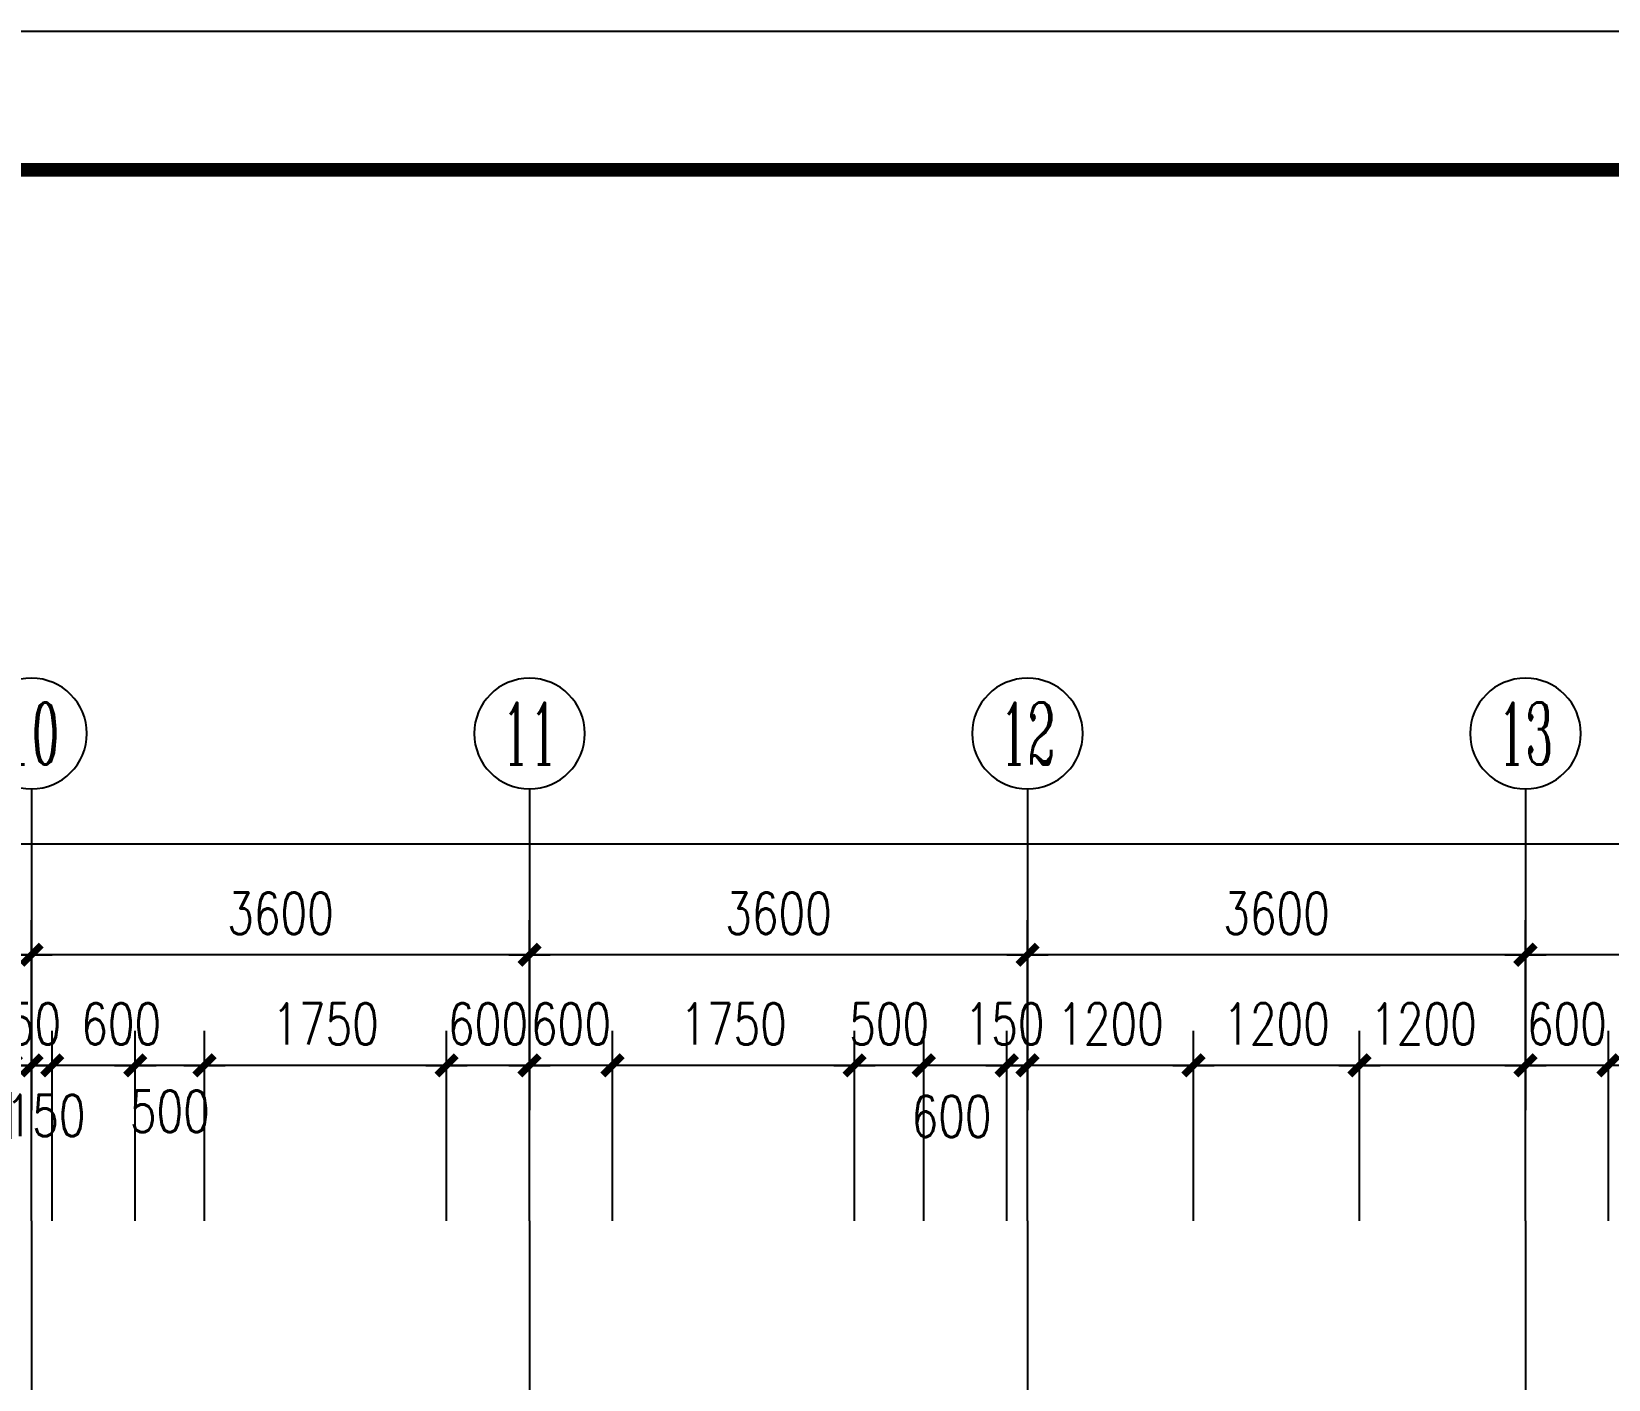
# Model space of a CAD drawing. Extents: x -105837 to 547563, y 466041 to 508041.
# Drawn here: x 111070 to 122470, y 498293 to 508041 of the extents above; entities that cross this region are included whole.
import ezdxf
from ezdxf.enums import TextEntityAlignment as Align

# ---------------------------------------------------------------- set-up
doc = ezdxf.new("R2010")
doc.units = 0
doc.header["$LTSCALE"] = 1000
doc.header["$MEASUREMENT"] = 0
doc.linetypes.add('DOTE', pattern=[2.42, 2, -0.2, 0.02, -0.2])
doc.layers.get('0').update_dxf_attribs({"linetype": 'CONTINUOUS'})
doc.layers.get('DEFPOINTS').update_dxf_attribs({"linetype": 'CONTINUOUS'})
for name, color, linetype in [('AXIS', 3, 'CONTINUOUS'), ('AXIS_TEXT', 7, 'CONTINUOUS'), ('DOTE', 1, 'DOTE'), ('PUB_TITLE', 4, 'CONTINUOUS')]:
    doc.layers.add(name, color=color, linetype=linetype)
doc.styles.add('COMPLEX', font='COMPLEX.shx')
doc.styles.add('DIM_FONT', font='SIMPLEX.shx', dxfattribs={"width": 0.75})
doc.dimstyles.new('DIMN', dxfattribs={"dimtxt": 300, "dimasz": 1, "dimexe": 250, "dimexo": 300, "dimgap": 150, "dimtad": 1, "dimdec": 0, "dimzin": 0, "dimdsep": 46, "dimtxsty": 'DIM_FONT', "dimblk": '_DIMX', "dimcen": 0.09, "dimclrt": 7, "dimadec": 0, "dimazin": 0, "dimtfac": 1, "dimtdec": 0, "dimtix": 1, "dimtmove": 2, "dimatfit": 3, "dimldrblk": '_DIMX', "dimfxl": 1, "dimtolj": 1, "dimtzin": 0, "dimarcsym": 0})

# ---------------------------------------------------------------- blocks, each defined once
blk = doc.blocks.new('_DIMX')
blk.add_line((-150, 0), (150, 0))
at = {"const_width": 50}
blk.add_lwpolyline([(-70, -70), (70, 70)], dxfattribs=at)
blk = doc.blocks.new('*D618')
at = {"layer": 'AXIS', "color": 0, "lineweight": -2, "transparency": 16777216}
for p, q in [((78670, 500239), (78670, 502414)), ((125470, 500239), (125470, 502414)), ((125469, 502164), (78671, 502164))]:
    blk.add_line(p, q, dxfattribs=at)
at = {"layer": 'DEFPOINTS', "color": 0, "transparency": 16777216}
for p in [(78670, 502164), (78670, 499939), (125470, 499939)]:
    blk.add_point(p, dxfattribs=at)
at = {"layer": 'AXIS', "color": 0, "lineweight": -2, "transparency": 16777216}
for p, rotation in [((78670, 502164), 179.9999999999991), ((125470, 502164), 359.9999999999991)]:
    blk.add_blockref('_DIMX', p, dxfattribs=dict(at, rotation=rotation))
at = {"layer": 'AXIS', "color": 7, "transparency": 16777216, "insert": (102070, 502464), "char_height": 300, "attachment_point": 5, "style": 'DIM_FONT'}
blk.add_mtext('\\A1;46800', dxfattribs=at)
blk = doc.blocks.new('*D624')
at = {"layer": 'AXIS', "color": 0, "lineweight": -2, "transparency": 16777216}
for p, q in [((118270, 499439), (118270, 500814)), ((119470, 499439), (119470, 500814)), ((119469, 500564), (118271, 500564))]:
    blk.add_line(p, q, dxfattribs=at)
at = {"layer": 'DEFPOINTS', "color": 0, "transparency": 16777216}
for p in [(118270, 500564), (118270, 499139), (119470, 499139, 1273)]:
    blk.add_point(p, dxfattribs=at)
at = {"layer": 'AXIS', "color": 0, "lineweight": -2, "transparency": 16777216, "rotation": 180}
blk.add_blockref('_DIMX', (118270, 500564), dxfattribs=at)
at = {"layer": 'AXIS', "color": 0, "lineweight": -2, "transparency": 16777216}
blk.add_blockref('_DIMX', (119470, 500564), dxfattribs=at)
at = {"layer": 'AXIS', "color": 7, "transparency": 16777216, "insert": (118870, 500864), "char_height": 300, "attachment_point": 5, "style": 'DIM_FONT'}
blk.add_mtext('\\A1;1200', dxfattribs=at)
blk = doc.blocks.new('*D625')
at = {"layer": 'AXIS', "color": 0, "lineweight": -2, "transparency": 16777216}
for p, q in [((118270, 500239), (118270, 501614)), ((121870, 500239), (121870, 501614)), ((121869, 501364), (118271, 501364))]:
    blk.add_line(p, q, dxfattribs=at)
at = {"layer": 'DEFPOINTS', "color": 0, "transparency": 16777216}
for p in [(118270, 501364), (118270, 499939), (121870, 499939)]:
    blk.add_point(p, dxfattribs=at)
at = {"layer": 'AXIS', "color": 0, "lineweight": -2, "transparency": 16777216, "rotation": 180}
blk.add_blockref('_DIMX', (118270, 501364), dxfattribs=at)
at = {"layer": 'AXIS', "color": 0, "lineweight": -2, "transparency": 16777216}
blk.add_blockref('_DIMX', (121870, 501364), dxfattribs=at)
at = {"layer": 'AXIS', "color": 7, "transparency": 16777216, "insert": (120070, 501664), "char_height": 300, "attachment_point": 5, "style": 'DIM_FONT'}
blk.add_mtext('\\A1;3600', dxfattribs=at)
blk = doc.blocks.new('*D724')
at = {"layer": 'AXIS', "color": 0, "lineweight": -2, "transparency": 16777216}
for p, q in [((112320, 499439), (112320, 500814)), ((114070, 499439), (114070, 500814)), ((114069, 500564), (112321, 500564))]:
    blk.add_line(p, q, dxfattribs=at)
at = {"layer": 'DEFPOINTS', "color": 0, "transparency": 16777216}
for p in [(112320, 500564), (112320, 499139, 1273), (114070, 499139, 1273)]:
    blk.add_point(p, dxfattribs=at)
at = {"layer": 'AXIS', "color": 0, "lineweight": -2, "transparency": 16777216, "rotation": 180}
blk.add_blockref('_DIMX', (112320, 500564), dxfattribs=at)
at = {"layer": 'AXIS', "color": 0, "lineweight": -2, "transparency": 16777216}
blk.add_blockref('_DIMX', (114070, 500564), dxfattribs=at)
at = {"layer": 'AXIS', "color": 7, "transparency": 16777216, "insert": (113195, 500864), "char_height": 300, "attachment_point": 5, "style": 'DIM_FONT'}
blk.add_mtext('\\A1;1750', dxfattribs=at)
blk = doc.blocks.new('*D729')
at = {"layer": 'AXIS', "color": 0, "lineweight": -2, "transparency": 16777216}
for p, q in [((114070, 499439), (114070, 500814)), ((114670, 499439), (114670, 500814)), ((114069, 500564), (114068, 500564)), ((114670, 500564), (114070, 500564)), ((114671, 500564), (114672, 500564))]:
    blk.add_line(p, q, dxfattribs=at)
at = {"layer": 'DEFPOINTS', "color": 0, "transparency": 16777216}
for p in [(114070, 500564), (114070, 499139, 1273), (114670, 499139)]:
    blk.add_point(p, dxfattribs=at)
at = {"layer": 'AXIS', "color": 0, "lineweight": -2, "transparency": 16777216}
blk.add_blockref('_DIMX', (114070, 500564), dxfattribs=at)
at = {"layer": 'AXIS', "color": 0, "lineweight": -2, "transparency": 16777216, "rotation": 180}
blk.add_blockref('_DIMX', (114670, 500564), dxfattribs=at)
at = {"layer": 'AXIS', "color": 7, "transparency": 16777216, "insert": (114370, 500864), "char_height": 300, "attachment_point": 5, "style": 'DIM_FONT'}
blk.add_mtext('\\A1;600', dxfattribs=at)
blk = doc.blocks.new('*D730')
at = {"layer": 'AXIS', "color": 0, "lineweight": -2, "transparency": 16777216}
for p, q in [((111070, 500239), (111070, 501614)), ((114670, 500239), (114670, 501614)), ((114669, 501364), (111071, 501364))]:
    blk.add_line(p, q, dxfattribs=at)
at = {"layer": 'DEFPOINTS', "color": 0, "transparency": 16777216}
for p in [(111070, 501364), (111070, 499939), (114670, 499939)]:
    blk.add_point(p, dxfattribs=at)
at = {"layer": 'AXIS', "color": 0, "lineweight": -2, "transparency": 16777216, "rotation": 180}
blk.add_blockref('_DIMX', (111070, 501364), dxfattribs=at)
at = {"layer": 'AXIS', "color": 0, "lineweight": -2, "transparency": 16777216}
blk.add_blockref('_DIMX', (114670, 501364), dxfattribs=at)
at = {"layer": 'AXIS', "color": 7, "transparency": 16777216, "insert": (112870, 501664), "char_height": 300, "attachment_point": 5, "style": 'DIM_FONT'}
blk.add_mtext('\\A1;3600', dxfattribs=at)
blk = doc.blocks.new('*D750')
at = {"layer": 'AXIS', "color": 0, "lineweight": -2, "transparency": 16777216}
for p, q in [((107470, 500239), (107470, 501614)), ((111070, 500239), (111070, 501614)), ((111069, 501364), (107471, 501364))]:
    blk.add_line(p, q, dxfattribs=at)
at = {"layer": 'DEFPOINTS', "color": 0, "transparency": 16777216}
for p in [(107470, 501364), (107470, 499939), (111070, 499939)]:
    blk.add_point(p, dxfattribs=at)
at = {"layer": 'AXIS', "color": 0, "lineweight": -2, "transparency": 16777216, "rotation": 180}
blk.add_blockref('_DIMX', (107470, 501364), dxfattribs=at)
at = {"layer": 'AXIS', "color": 0, "lineweight": -2, "transparency": 16777216}
blk.add_blockref('_DIMX', (111070, 501364), dxfattribs=at)
at = {"layer": 'AXIS', "color": 7, "transparency": 16777216, "insert": (109270, 501664), "char_height": 300, "attachment_point": 5, "style": 'DIM_FONT'}
blk.add_mtext('\\A1;3600', dxfattribs=at)
blk = doc.blocks.new('*D772')
at = {"layer": 'AXIS', "color": 0, "lineweight": -2, "transparency": 16777216}
for p, q in [((110920, 499439), (110920, 500814)), ((111070, 499439), (111070, 500814)), ((110919, 500564), (110918, 500564)), ((111070, 500564), (110920, 500564)), ((111071, 500564), (111072, 500564))]:
    blk.add_line(p, q, dxfattribs=at)
at = {"layer": 'DEFPOINTS', "color": 0, "transparency": 16777216}
for p in [(110920, 500564), (110920, 499139, 1273), (111070, 499139)]:
    blk.add_point(p, dxfattribs=at)
at = {"layer": 'AXIS', "color": 0, "lineweight": -2, "transparency": 16777216}
blk.add_blockref('_DIMX', (110920, 500564), dxfattribs=at)
at = {"layer": 'AXIS', "color": 0, "lineweight": -2, "transparency": 16777216, "rotation": 180}
blk.add_blockref('_DIMX', (111070, 500564), dxfattribs=at)
at = {"layer": 'AXIS', "color": 7, "transparency": 16777216, "insert": (110995, 500864), "char_height": 300, "attachment_point": 5, "style": 'DIM_FONT'}
blk.add_mtext('\\A1;150', dxfattribs=at)
blk = doc.blocks.new('*D773')
at = {"layer": 'AXIS', "color": 0, "lineweight": -2, "transparency": 16777216}
for p, q in [((111070, 499439), (111070, 500814)), ((111220, 499439), (111220, 500814)), ((111069, 500564), (111068, 500564)), ((111220, 500564), (111070, 500564)), ((111221, 500564), (111222, 500564))]:
    blk.add_line(p, q, dxfattribs=at)
at = {"layer": 'DEFPOINTS', "color": 0, "transparency": 16777216}
for p in [(111070, 500564), (111070, 499139), (111220, 499139, 1273)]:
    blk.add_point(p, dxfattribs=at)
at = {"layer": 'AXIS', "color": 0, "lineweight": -2, "transparency": 16777216}
blk.add_blockref('_DIMX', (111070, 500564), dxfattribs=at)
at = {"layer": 'AXIS', "color": 0, "lineweight": -2, "transparency": 16777216, "rotation": 180}
blk.add_blockref('_DIMX', (111220, 500564), dxfattribs=at)
at = {"layer": 'AXIS', "color": 7, "transparency": 16777216, "insert": (111170, 500202), "char_height": 300, "attachment_point": 5, "style": 'DIM_FONT'}
blk.add_mtext('\\A1;150', dxfattribs=at)
blk = doc.blocks.new('_axiso')
blk.add_circle((0, 0), 0.5)
at = {"layer": 'AXIS_TEXT', "style": 'COMPLEX', "width": 1.041667}
blk.add_attdef('A', text='', height=0.56, dxfattribs=at).set_placement((-0.25, -0.28), (0.25, -0.28), align=Align.FIT)
blk = doc.blocks.new('*D777')
at = {"layer": 'AXIS', "color": 0, "lineweight": -2, "transparency": 16777216}
for p, q in [((111820, 499439), (111820, 500814)), ((112320, 499439), (112320, 500814)), ((112319, 500564), (111821, 500564))]:
    blk.add_line(p, q, dxfattribs=at)
at = {"layer": 'DEFPOINTS', "color": 0, "transparency": 16777216}
for p in [(111820, 500564), (111820, 499139, 1273), (112320, 499139, 1273)]:
    blk.add_point(p, dxfattribs=at)
at = {"layer": 'AXIS', "color": 0, "lineweight": -2, "transparency": 16777216, "rotation": 180}
blk.add_blockref('_DIMX', (111820, 500564), dxfattribs=at)
at = {"layer": 'AXIS', "color": 0, "lineweight": -2, "transparency": 16777216}
blk.add_blockref('_DIMX', (112320, 500564), dxfattribs=at)
at = {"layer": 'AXIS', "color": 7, "transparency": 16777216, "insert": (112070, 500232), "char_height": 300, "attachment_point": 5, "style": 'DIM_FONT'}
blk.add_mtext('\\A1;500', dxfattribs=at)
blk = doc.blocks.new('*D778')
at = {"layer": 'AXIS', "color": 0, "lineweight": -2, "transparency": 16777216}
for p, q in [((111220, 499439), (111220, 500814)), ((111820, 499439), (111820, 500814)), ((111819, 500564), (111221, 500564))]:
    blk.add_line(p, q, dxfattribs=at)
at = {"layer": 'DEFPOINTS', "color": 0, "transparency": 16777216}
for p in [(111220, 500564), (111220, 499139, 1273), (111820, 499139, 1273)]:
    blk.add_point(p, dxfattribs=at)
at = {"layer": 'AXIS', "color": 0, "lineweight": -2, "transparency": 16777216, "rotation": 180}
blk.add_blockref('_DIMX', (111220, 500564), dxfattribs=at)
at = {"layer": 'AXIS', "color": 0, "lineweight": -2, "transparency": 16777216}
blk.add_blockref('_DIMX', (111820, 500564), dxfattribs=at)
at = {"layer": 'AXIS', "color": 7, "transparency": 16777216, "insert": (111717, 500864), "char_height": 300, "attachment_point": 5, "style": 'DIM_FONT'}
blk.add_mtext('\\A1;600', dxfattribs=at)
blk = doc.blocks.new('*D786')
at = {"layer": 'AXIS', "color": 0, "lineweight": -2, "transparency": 16777216}
for p, q in [((114670, 499439), (114670, 500814)), ((115270, 499439), (115270, 500814)), ((114669, 500564), (114668, 500564)), ((115270, 500564), (114670, 500564)), ((115271, 500564), (115272, 500564))]:
    blk.add_line(p, q, dxfattribs=at)
at = {"layer": 'DEFPOINTS', "color": 0, "transparency": 16777216}
for p in [(114670, 500564), (114670, 499139), (115270, 499139, 1273)]:
    blk.add_point(p, dxfattribs=at)
at = {"layer": 'AXIS', "color": 0, "lineweight": -2, "transparency": 16777216}
blk.add_blockref('_DIMX', (114670, 500564), dxfattribs=at)
at = {"layer": 'AXIS', "color": 0, "lineweight": -2, "transparency": 16777216, "rotation": 180}
blk.add_blockref('_DIMX', (115270, 500564), dxfattribs=at)
at = {"layer": 'AXIS', "color": 7, "transparency": 16777216, "insert": (114970, 500864), "char_height": 300, "attachment_point": 5, "style": 'DIM_FONT'}
blk.add_mtext('\\A1;600', dxfattribs=at)
blk = doc.blocks.new('*D790')
at = {"layer": 'AXIS', "color": 0, "lineweight": -2, "transparency": 16777216}
for p, q in [((114670, 500239), (114670, 501614)), ((118270, 500239), (118270, 501614)), ((118269, 501364), (114671, 501364))]:
    blk.add_line(p, q, dxfattribs=at)
at = {"layer": 'DEFPOINTS', "color": 0, "transparency": 16777216}
for p in [(114670, 501364), (114670, 499939), (118270, 499939)]:
    blk.add_point(p, dxfattribs=at)
at = {"layer": 'AXIS', "color": 0, "lineweight": -2, "transparency": 16777216, "rotation": 180}
blk.add_blockref('_DIMX', (114670, 501364), dxfattribs=at)
at = {"layer": 'AXIS', "color": 0, "lineweight": -2, "transparency": 16777216}
blk.add_blockref('_DIMX', (118270, 501364), dxfattribs=at)
at = {"layer": 'AXIS', "color": 7, "transparency": 16777216, "insert": (116470, 501664), "char_height": 300, "attachment_point": 5, "style": 'DIM_FONT'}
blk.add_mtext('\\A1;3600', dxfattribs=at)
blk = doc.blocks.new('*D791')
at = {"layer": 'AXIS', "color": 0, "lineweight": -2, "transparency": 16777216}
for p, q in [((115270, 499439), (115270, 500814)), ((117020, 499439), (117020, 500814)), ((117019, 500564), (115271, 500564))]:
    blk.add_line(p, q, dxfattribs=at)
at = {"layer": 'DEFPOINTS', "color": 0, "transparency": 16777216}
for p in [(115270, 500564), (115270, 499139, 1273), (117020, 499139, 1273)]:
    blk.add_point(p, dxfattribs=at)
at = {"layer": 'AXIS', "color": 0, "lineweight": -2, "transparency": 16777216, "rotation": 180}
blk.add_blockref('_DIMX', (115270, 500564), dxfattribs=at)
at = {"layer": 'AXIS', "color": 0, "lineweight": -2, "transparency": 16777216}
blk.add_blockref('_DIMX', (117020, 500564), dxfattribs=at)
at = {"layer": 'AXIS', "color": 7, "transparency": 16777216, "insert": (116145, 500864), "char_height": 300, "attachment_point": 5, "style": 'DIM_FONT'}
blk.add_mtext('\\A1;1750', dxfattribs=at)
blk = doc.blocks.new('*D792')
at = {"layer": 'AXIS', "color": 0, "lineweight": -2, "transparency": 16777216}
for p, q in [((114070, 499439), (114070, 500814)), ((114670, 499439), (114670, 500814)), ((114069, 500564), (114068, 500564)), ((114670, 500564), (114070, 500564)), ((114671, 500564), (114672, 500564))]:
    blk.add_line(p, q, dxfattribs=at)
at = {"layer": 'DEFPOINTS', "color": 0, "transparency": 16777216}
for p in [(114070, 500564), (114070, 499139, 1273), (114670, 499139)]:
    blk.add_point(p, dxfattribs=at)
at = {"layer": 'AXIS', "color": 0, "lineweight": -2, "transparency": 16777216}
blk.add_blockref('_DIMX', (114070, 500564), dxfattribs=at)
at = {"layer": 'AXIS', "color": 0, "lineweight": -2, "transparency": 16777216, "rotation": 180}
blk.add_blockref('_DIMX', (114670, 500564), dxfattribs=at)
at = {"layer": 'AXIS', "color": 7, "transparency": 16777216, "insert": (114370, 500864), "char_height": 300, "attachment_point": 5, "style": 'DIM_FONT'}
blk.add_mtext('\\A1;600', dxfattribs=at)
blk = doc.blocks.new('*D793')
at = {"layer": 'AXIS', "color": 0, "lineweight": -2, "transparency": 16777216}
for p, q in [((114670, 499439), (114670, 500814)), ((115270, 499439), (115270, 500814)), ((114669, 500564), (114668, 500564)), ((115270, 500564), (114670, 500564)), ((115271, 500564), (115272, 500564))]:
    blk.add_line(p, q, dxfattribs=at)
at = {"layer": 'DEFPOINTS', "color": 0, "transparency": 16777216}
for p in [(114670, 500564), (114670, 499139), (115270, 499139, 1273)]:
    blk.add_point(p, dxfattribs=at)
at = {"layer": 'AXIS', "color": 0, "lineweight": -2, "transparency": 16777216}
blk.add_blockref('_DIMX', (114670, 500564), dxfattribs=at)
at = {"layer": 'AXIS', "color": 0, "lineweight": -2, "transparency": 16777216, "rotation": 180}
blk.add_blockref('_DIMX', (115270, 500564), dxfattribs=at)
at = {"layer": 'AXIS', "color": 7, "transparency": 16777216, "insert": (114970, 500864), "char_height": 300, "attachment_point": 5, "style": 'DIM_FONT'}
blk.add_mtext('\\A1;600', dxfattribs=at)
blk = doc.blocks.new('*D794')
at = {"layer": 'AXIS', "color": 0, "lineweight": -2, "transparency": 16777216}
for p, q in [((117020, 499439), (117020, 500814)), ((117520, 499439), (117520, 500814)), ((117019, 500564), (117018, 500564)), ((117520, 500564), (117020, 500564)), ((117521, 500564), (117522, 500564))]:
    blk.add_line(p, q, dxfattribs=at)
at = {"layer": 'DEFPOINTS', "color": 0, "transparency": 16777216}
for p in [(117020, 500564), (117020, 499139, 1273), (117520, 499139, 1273)]:
    blk.add_point(p, dxfattribs=at)
at = {"layer": 'AXIS', "color": 0, "lineweight": -2, "transparency": 16777216}
blk.add_blockref('_DIMX', (117020, 500564), dxfattribs=at)
at = {"layer": 'AXIS', "color": 0, "lineweight": -2, "transparency": 16777216, "rotation": 180}
blk.add_blockref('_DIMX', (117520, 500564), dxfattribs=at)
at = {"layer": 'AXIS', "color": 7, "transparency": 16777216, "insert": (117270, 500864), "char_height": 300, "attachment_point": 5, "style": 'DIM_FONT'}
blk.add_mtext('\\A1;500', dxfattribs=at)
blk = doc.blocks.new('*D795')
at = {"layer": 'AXIS', "color": 0, "lineweight": -2, "transparency": 16777216}
for p, q in [((117520, 499439), (117520, 500814)), ((118120, 499439), (118120, 500814)), ((118119, 500564), (117521, 500564))]:
    blk.add_line(p, q, dxfattribs=at)
at = {"layer": 'DEFPOINTS', "color": 0, "transparency": 16777216}
for p in [(117520, 500564), (117520, 499139, 1273), (118120, 499139, 1273)]:
    blk.add_point(p, dxfattribs=at)
at = {"layer": 'AXIS', "color": 0, "lineweight": -2, "transparency": 16777216, "rotation": 180}
blk.add_blockref('_DIMX', (117520, 500564), dxfattribs=at)
at = {"layer": 'AXIS', "color": 0, "lineweight": -2, "transparency": 16777216}
blk.add_blockref('_DIMX', (118120, 500564), dxfattribs=at)
at = {"layer": 'AXIS', "color": 7, "transparency": 16777216, "insert": (117721, 500195), "char_height": 300, "attachment_point": 5, "style": 'DIM_FONT'}
blk.add_mtext('\\A1;600', dxfattribs=at)
blk = doc.blocks.new('*D796')
at = {"layer": 'AXIS', "color": 0, "lineweight": -2, "transparency": 16777216}
for p, q in [((118120, 499439), (118120, 500814)), ((118270, 499439), (118270, 500814)), ((118119, 500564), (118118, 500564)), ((118270, 500564), (118120, 500564)), ((118271, 500564), (118272, 500564))]:
    blk.add_line(p, q, dxfattribs=at)
at = {"layer": 'DEFPOINTS', "color": 0, "transparency": 16777216}
for p in [(118120, 500564), (118120, 499139, 1273), (118270, 499139)]:
    blk.add_point(p, dxfattribs=at)
at = {"layer": 'AXIS', "color": 0, "lineweight": -2, "transparency": 16777216}
blk.add_blockref('_DIMX', (118120, 500564), dxfattribs=at)
at = {"layer": 'AXIS', "color": 0, "lineweight": -2, "transparency": 16777216, "rotation": 180}
blk.add_blockref('_DIMX', (118270, 500564), dxfattribs=at)
at = {"layer": 'AXIS', "color": 7, "transparency": 16777216, "insert": (118105, 500864), "char_height": 300, "attachment_point": 5, "style": 'DIM_FONT'}
blk.add_mtext('\\A1;150', dxfattribs=at)
blk = doc.blocks.new('*D600')
at = {"layer": 'AXIS', "color": 0, "lineweight": -2, "transparency": 16777216}
for p, q in [((121870, 500239), (121870, 501614)), ((125470, 500239), (125470, 501614)), ((125469, 501364), (121871, 501364))]:
    blk.add_line(p, q, dxfattribs=at)
at = {"layer": 'DEFPOINTS', "color": 0, "transparency": 16777216}
for p in [(121870, 501364), (121870, 499939), (125470, 499939)]:
    blk.add_point(p, dxfattribs=at)
at = {"layer": 'AXIS', "color": 0, "lineweight": -2, "transparency": 16777216, "rotation": 180}
blk.add_blockref('_DIMX', (121870, 501364), dxfattribs=at)
at = {"layer": 'AXIS', "color": 0, "lineweight": -2, "transparency": 16777216}
blk.add_blockref('_DIMX', (125470, 501364), dxfattribs=at)
at = {"layer": 'AXIS', "color": 7, "transparency": 16777216, "insert": (123670, 501664), "char_height": 300, "attachment_point": 5, "style": 'DIM_FONT'}
blk.add_mtext('\\A1;3600', dxfattribs=at)
blk = doc.blocks.new('*D604')
at = {"layer": 'AXIS', "color": 0, "lineweight": -2, "transparency": 16777216}
for p, q in [((119470, 499439), (119470, 500814)), ((120670, 499439), (120670, 500814)), ((120669, 500564), (119471, 500564))]:
    blk.add_line(p, q, dxfattribs=at)
at = {"layer": 'DEFPOINTS', "color": 0, "transparency": 16777216}
for p in [(119470, 500564), (119470, 499139, 1273), (120670, 499139, 1273)]:
    blk.add_point(p, dxfattribs=at)
at = {"layer": 'AXIS', "color": 0, "lineweight": -2, "transparency": 16777216, "rotation": 180}
blk.add_blockref('_DIMX', (119470, 500564), dxfattribs=at)
at = {"layer": 'AXIS', "color": 0, "lineweight": -2, "transparency": 16777216}
blk.add_blockref('_DIMX', (120670, 500564), dxfattribs=at)
at = {"layer": 'AXIS', "color": 7, "transparency": 16777216, "insert": (120070, 500864), "char_height": 300, "attachment_point": 5, "style": 'DIM_FONT'}
blk.add_mtext('\\A1;1200', dxfattribs=at)
blk = doc.blocks.new('*D605')
at = {"layer": 'AXIS', "color": 0, "lineweight": -2, "transparency": 16777216}
for p, q in [((120670, 499439), (120670, 500814)), ((121870, 499439), (121870, 500814)), ((121869, 500564), (120671, 500564))]:
    blk.add_line(p, q, dxfattribs=at)
at = {"layer": 'DEFPOINTS', "color": 0, "transparency": 16777216}
for p in [(120670, 500564), (120670, 499139, 1273), (121870, 499139)]:
    blk.add_point(p, dxfattribs=at)
at = {"layer": 'AXIS', "color": 0, "lineweight": -2, "transparency": 16777216, "rotation": 180}
blk.add_blockref('_DIMX', (120670, 500564), dxfattribs=at)
at = {"layer": 'AXIS', "color": 0, "lineweight": -2, "transparency": 16777216}
blk.add_blockref('_DIMX', (121870, 500564), dxfattribs=at)
at = {"layer": 'AXIS', "color": 7, "transparency": 16777216, "insert": (121132, 500864), "char_height": 300, "attachment_point": 5, "style": 'DIM_FONT'}
blk.add_mtext('\\A1;1200', dxfattribs=at)
blk = doc.blocks.new('*D804')
at = {"layer": 'AXIS', "color": 0, "lineweight": -2, "transparency": 16777216}
for p, q in [((121870, 499439), (121870, 500814)), ((122470, 499439), (122470, 500814)), ((121869, 500564), (121868, 500564)), ((122470, 500564), (121870, 500564)), ((122471, 500564), (122472, 500564))]:
    blk.add_line(p, q, dxfattribs=at)
at = {"layer": 'DEFPOINTS', "color": 0, "transparency": 16777216}
for p in [(121870, 500564), (121870, 499139, 1273), (122470, 499139, 1273)]:
    blk.add_point(p, dxfattribs=at)
at = {"layer": 'AXIS', "color": 0, "lineweight": -2, "transparency": 16777216}
blk.add_blockref('_DIMX', (121870, 500564), dxfattribs=at)
at = {"layer": 'AXIS', "color": 0, "lineweight": -2, "transparency": 16777216, "rotation": 180}
blk.add_blockref('_DIMX', (122470, 500564), dxfattribs=at)
at = {"layer": 'AXIS', "color": 7, "transparency": 16777216, "insert": (122170, 500864), "char_height": 300, "attachment_point": 5, "style": 'DIM_FONT'}
blk.add_mtext('\\A1;600', dxfattribs=at)
blk = doc.blocks.new('*D805')
at = {"layer": 'AXIS', "color": 0, "lineweight": -2, "transparency": 16777216}
for p, q in [((122470, 499439), (122470, 500814)), ((124220, 499439), (124220, 500814)), ((124219, 500564), (122471, 500564))]:
    blk.add_line(p, q, dxfattribs=at)
at = {"layer": 'DEFPOINTS', "color": 0, "transparency": 16777216}
for p in [(122470, 500564), (122470, 499139, 1273), (124220, 499139, 1273)]:
    blk.add_point(p, dxfattribs=at)
at = {"layer": 'AXIS', "color": 0, "lineweight": -2, "transparency": 16777216, "rotation": 180}
blk.add_blockref('_DIMX', (122470, 500564), dxfattribs=at)
at = {"layer": 'AXIS', "color": 0, "lineweight": -2, "transparency": 16777216}
blk.add_blockref('_DIMX', (124220, 500564), dxfattribs=at)
at = {"layer": 'AXIS', "color": 7, "transparency": 16777216, "insert": (123345, 500864), "char_height": 300, "attachment_point": 5, "style": 'DIM_FONT'}
blk.add_mtext('\\A1;1750', dxfattribs=at)

msp = doc.modelspace()

# ---------------------------------------------------------------- linework, layer by layer
at = {"layer": 'AXIS'}
for p, q in [((111070.1323, 502564.05978), (111070.1323, 500239.05978)), ((111070.1323, 502564.05978), (111070.1323, 500239.05978)), ((114670.1323, 502564.05978), (114670.1323, 500239.05978)), ((114670.1323, 502564.05978), (114670.1323, 500239.05978)), ((118270.1323, 502564.05978), (118270.1323, 500239.05978)), ((118270.1323, 502564.05978), (118270.1323, 500239.05978)), ((121870.1323, 502564.05978), (121870.1323, 500239.05978))]:
    msp.add_line(p, q, dxfattribs=at)
at = {"layer": 'DOTE'}
for p, q in [((111070.1323, 499439.05978), (111070.1323, 476824.65569)), ((114670.1323, 499439.05978), (114670.1323, 476824.65569)), ((118270.1323, 499439.05978), (118270.1323, 476824.65569)), ((121870.1323, 499439.05978), (121870.1323, 476824.65569))]:
    msp.add_line(p, q, dxfattribs=at)
at = {"layer": 'PUB_TITLE'}
msp.add_lwpolyline([(72363.01576, 466040.74173), (131763.01576, 466040.74173), (131763.01576, 508040.74173), (72363.01576, 508040.74173)], close=True, dxfattribs=at)
at = {"layer": 'PUB_TITLE', "const_width": 100}
msp.add_lwpolyline([(73363.01576, 467040.74173), (130763.01576, 467040.74173), (130763.01576, 507040.74173), (73363.01576, 507040.74173)], close=True, dxfattribs=at)

# ---------------------------------------------------------------- block references
at = {"layer": 'AXIS'}
ref = msp.add_blockref('_axiso', (111070.1323, 502964.05978), dxfattribs=dict(at, xscale=-800, yscale=800, zscale=800, rotation=180))
ref.add_attrib('A', '10', dxfattribs={"layer": 'AXIS_TEXT', "height": 448, "style": 'COMPLEX', "width": 0.646552}).set_placement((110870.1323, 502740.05978), (111270.1323, 502740.05978), align=Align.FIT)
ref = msp.add_blockref('_axiso', (114670.1323, 502964.05978), dxfattribs=dict(at, xscale=-800, yscale=800, zscale=800, rotation=180))
ref.add_attrib('A', '11', dxfattribs={"layer": 'AXIS_TEXT', "height": 448, "style": 'COMPLEX', "width": 0.78125}).set_placement((114470.1323, 502740.05978), (114870.1323, 502740.05978), align=Align.FIT)
ref = msp.add_blockref('_axiso', (118270.1323, 502964.05978), dxfattribs=dict(at, xscale=-800, yscale=800, zscale=800, rotation=180))
ref.add_attrib('A', '12', dxfattribs={"layer": 'AXIS_TEXT', "height": 448, "style": 'COMPLEX', "width": 0.646552}).set_placement((118070.1323, 502740.05978), (118470.1323, 502740.05978), align=Align.FIT)
ref = msp.add_blockref('_axiso', (121870.1323, 502964.05978), dxfattribs=dict(at, xscale=-800, yscale=800, zscale=800, rotation=180))
ref.add_attrib('A', '13', dxfattribs={"layer": 'AXIS_TEXT', "height": 448, "style": 'COMPLEX', "width": 0.646552}).set_placement((121670.1323, 502740.05978), (122070.1323, 502740.05978), align=Align.FIT)

# ---------------------------------------------------------------- dimensions: what is measured, and where the dimension line sits
for p1, p2, distance, picture, middle in [((125470.1323, 499939.05978), (78670.1323, 499939.05978), -2225, '*D618', (102070.1323, 502464.05978)), ((125470.1323, 499939.05978), (121870.1323, 499939.05978), -1425, '*D600', (123670.1323, 501664.05978)), ((122470.1323, 499139.05978, 1272.79221), (121870.1323, 499139.05978, 1272.79221), -1425, '*D804', (122170.1323, 500864.05978)), ((124220.1323, 499139.05978, 1272.79221), (122470.1323, 499139.05978, 1272.79221), -1425, '*D805', (123345.1323, 500864.05978))]:
    dim = msp.add_aligned_dim(p1=p1, p2=p2, distance=distance, dimstyle='DIMN', dxfattribs=at)
    dim.commit()
    dim.dimension.update_dxf_attribs({"geometry": picture, "text_midpoint": middle})
for base, p1, p2, picture, middle in [((107470.1323, 501364.05978), (111070.1323, 499939.05978), (107470.1323, 499939.05978), '*D750', (109270.1323, 501664.05978)), ((111070.1323, 501364.05978), (114670.1323, 499939.05978), (111070.1323, 499939.05978), '*D730', (112870.1323, 501664.05978)), ((114670.1323, 501364.05978), (118270.1323, 499939.05978), (114670.1323, 499939.05978), '*D790', (116470.1323, 501664.05978)), ((118270.1323, 501364.05978), (121870.1323, 499939.05978), (118270.1323, 499939.05978), '*D625', (120070.1323, 501664.05978)), ((110920.1323, 500564.05978), (111070.1323, 499139.05978), (110920.1323, 499139.05978, 1272.79221), '*D772', (110995.1323, 500864.05978)), ((112320.1323, 500564.05978), (114070.1323, 499139.05978, 1272.79221), (112320.1323, 499139.05978, 1272.79221), '*D724', (113195.1323, 500864.05978)), ((114070.1323, 500564.05978), (114670.1323, 499139.05978), (114070.1323, 499139.05978, 1272.79221), '*D729', (114370.1323, 500864.05978)), ((114070.1323, 500564.05978), (114670.1323, 499139.05978), (114070.1323, 499139.05978, 1272.79221), '*D792', (114370.1323, 500864.05978)), ((114670.1323, 500564.05978), (115270.1323, 499139.05978, 1272.79221), (114670.1323, 499139.05978), '*D786', (114970.1323, 500864.05978)), ((114670.1323, 500564.05978), (115270.1323, 499139.05978, 1272.79221), (114670.1323, 499139.05978), '*D793', (114970.1323, 500864.05978)), ((115270.1323, 500564.05978), (117020.1323, 499139.05978, 1272.79221), (115270.1323, 499139.05978, 1272.79221), '*D791', (116145.1323, 500864.05978)), ((117020.1323, 500564.05978), (117520.1323, 499139.05978, 1272.79221), (117020.1323, 499139.05978, 1272.79221), '*D794', (117270.1323, 500864.05978)), ((118270.1323, 500564.05978), (119470.3823, 499139.05978, 1272.79221), (118270.1323, 499139.05978), '*D624', (118870.2573, 500864.05978)), ((119470.3823, 500564.05978), (120670.3823, 499139.05978, 1272.79221), (119470.3823, 499139.05978, 1272.79221), '*D604', (120070.3823, 500864.05978))]:
    dim = msp.add_linear_dim(base=base, p1=p1, p2=p2, dimstyle='DIMN', dxfattribs=at)
    dim.commit()
    dim.dimension.update_dxf_attribs({"geometry": picture, "text_midpoint": middle})
for base, p1, p2, picture, middle in [((111220.1323, 500564.05978), (111820.1323, 499139.05978, 1272.79221), (111220.1323, 499139.05978, 1272.79221), '*D778', (111717.12676, 500864.05978)), ((118120.1323, 500564.05978), (118270.1323, 499139.05978), (118120.1323, 499139.05978, 1272.79221), '*D796', (118105.41783, 500864.05978)), ((120670.3823, 500564.05978), (121870.1323, 499139.05978), (120670.3823, 499139.05978, 1272.79221), '*D605', (121132.17809, 500864.05978)), ((111070.1323, 500564.05978), (111220.1323, 499139.05978, 1272.79221), (111070.1323, 499139.05978), '*D773', (111169.91144, 500201.88148)), ((111820.1323, 500564.05978), (112320.1323, 499139.05978, 1272.79221), (111820.1323, 499139.05978, 1272.79221), '*D777', (112070.1323, 500232.3794)), ((117520.1323, 500564.05978), (118120.1323, 499139.05978, 1272.79221), (117520.1323, 499139.05978, 1272.79221), '*D795', (117721.41799, 500195.33349))]:
    dim = msp.add_linear_dim(base=base, p1=p1, p2=p2, dimstyle='DIMN', dxfattribs=at)
    dim.commit()
    dim.dimension.update_dxf_attribs({"geometry": picture, "text_midpoint": middle, "dimtype": 128})

doc.saveas('drawing.dxf')
